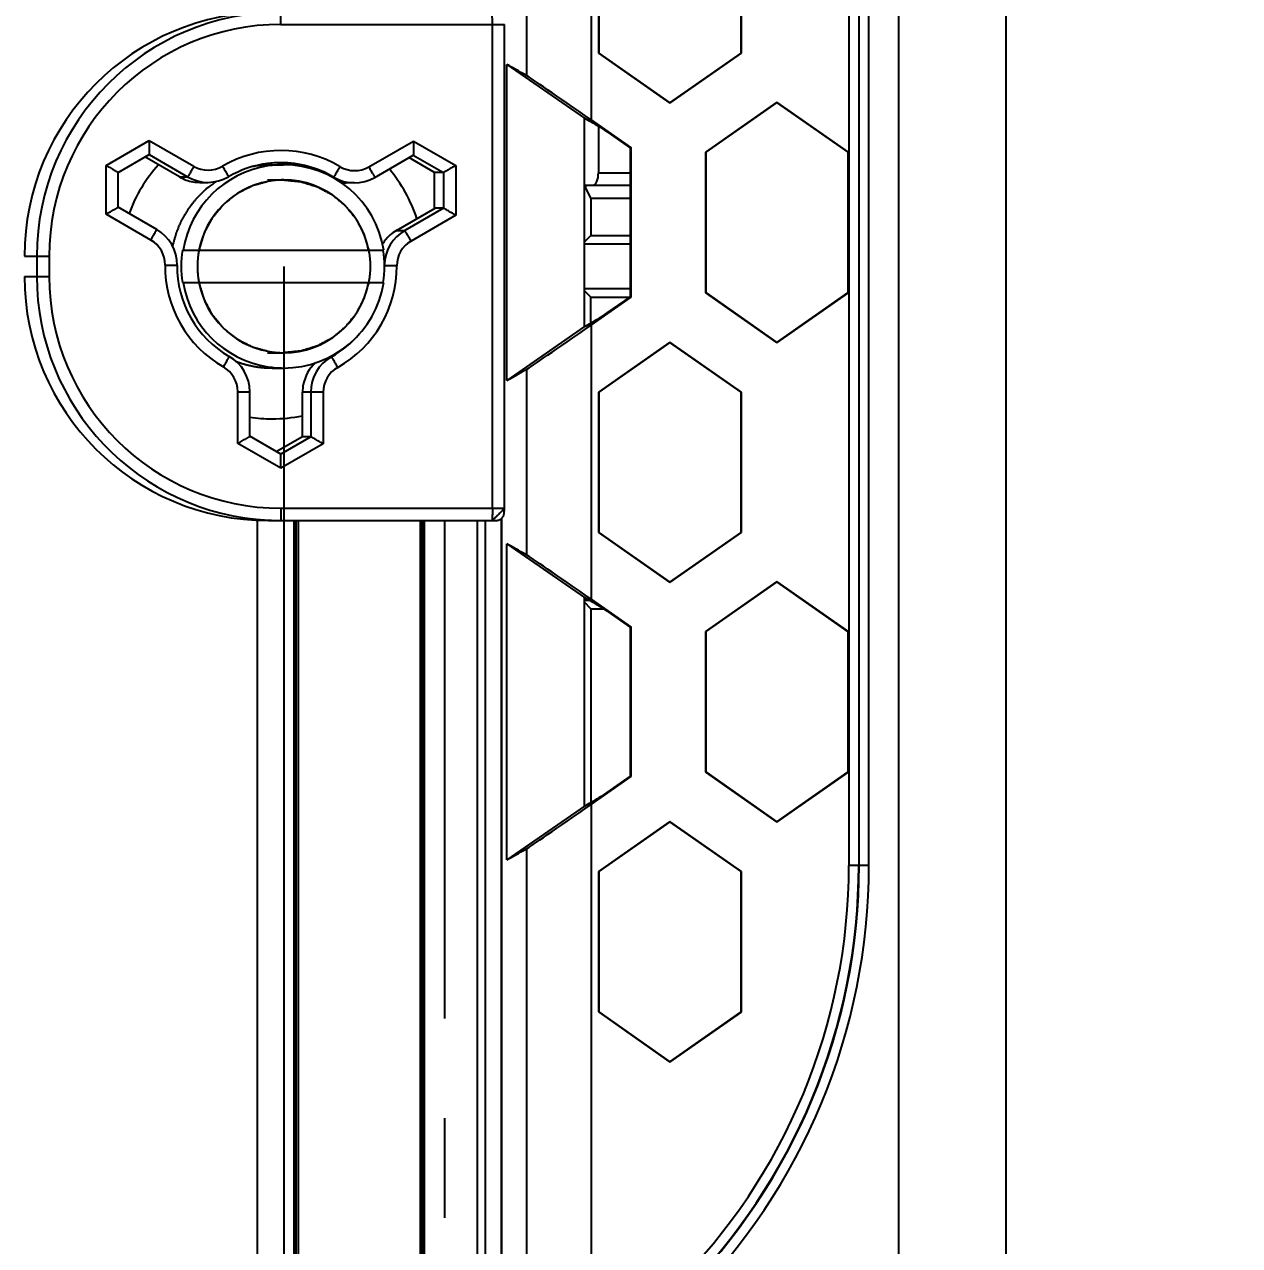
# Model space of a CAD drawing. Header units: millimetres. Extents: x 0 to 594, y 0 to 420.
# Drawn here: x 397.07 to 426.95, y 193.19 to 223.23 of the extents above; entities that cross this region are included whole.
import ezdxf

# ---------------------------------------------------------------- set-up
doc = ezdxf.new("R2010")
doc.units = ezdxf.units.MM
doc.header["$LTSCALE"] = 32.67
doc.linetypes.add('CENTER', pattern=[0.6, 0.375, -0.075, 0.075, -0.075])
doc.layers.get('0').update_dxf_attribs({"linetype": 'CONTINUOUS'})
for name, color, linetype in [('AUSFORMSCHRAEGEN', 7, 'CONTINUOUS'), ('KURVEN', 7, 'CONTINUOUS'), ('RUNDUNGEN', 7, 'CONTINUOUS'), ('ZEICHNUNGSBEMASSUNGEN', 7, 'CONTINUOUS')]:
    doc.layers.add(name, color=color, linetype=linetype)
doc.styles.get("Standard").update_dxf_attribs({"font": 'txt', "width": 0.7})
doc.dimstyles.new('DIMSTYLE_1', dxfattribs={"dimtxt": 3.5, "dimasz": 3.5, "dimexe": 2, "dimexo": 0, "dimgap": 0.875, "dimtad": 1, "dimdec": 1, "dimtxsty": 'STANDARD', "dimblk": '_FILLED', "dimblk1": '_FILLED', "dimblk2": '_FILLED', "dimcen": 0.09, "dimadec": 0, "dimazin": 0, "dimtp": 0.5, "dimtm": 0.5, "dimtfac": 1, "dimtdec": 1, "dimtofl": 0, "dimtmove": 0, "dimatfit": 3, "dimldrblk": '_FILLED', "dimfxl": 1, "dimtolj": 1, "dimarcsym": 0})

# ---------------------------------------------------------------- blocks, each defined once
blk = doc.blocks.new('_FILLED')
at = {"color": 0, "linetype": 'BYBLOCK'}
blk.add_solid([(0, 0), (-1, 0.1429), (-1, -0.1429)], dxfattribs=at)
blk = doc.blocks.new('*D12')
at = {"layer": 'ZEICHNUNGSBEMASSUNGEN', "color": 2, "linetype": 'CONTINUOUS'}
for p, q in [((403.446, 217.277), (403.446, 157.28)), ((542.158, 217.277), (542.158, 157.28)), ((403.446, 159.28), (472.802, 159.28)), ((542.158, 159.28), (472.802, 159.28))]:
    blk.add_line(p, q, dxfattribs=at)
at = {"layer": 'ZEICHNUNGSBEMASSUNGEN', "color": 2, "linetype": 'CONTINUOUS', "xscale": 3.5, "yscale": 3.5, "zscale": 3.5, "rotation": 180}
blk.add_blockref('_FILLED', (403.446, 159.28), dxfattribs=at)
at = {"layer": 'ZEICHNUNGSBEMASSUNGEN', "color": 2, "linetype": 'CONTINUOUS', "xscale": 3.5, "yscale": 3.5, "zscale": 3.5}
blk.add_blockref('_FILLED', (542.158, 159.28), dxfattribs=at)

msp = doc.modelspace()

# ---------------------------------------------------------------- linework, layer by layer
at = {"color": 7, "linetype": 'CONTINUOUS'}
for p, q in [((421.2022, 241.377), (421.2022, 191.977)), ((408.8705, 211.3069), (408.8706, 223.227)), ((411.1823, 220.7253), (411.1823, 219.577)), ((399.3718, 219.5863), (400.1329, 220.0257)), ((400.8784, 219.4771), (400.0306, 219.9667)), ((400.1327, 220.0256), (401.0826, 219.4771)), ((405.6816, 219.4645), (406.6319, 220.0132)), ((407.1523, 219.5864), (406.5235, 219.9506)), ((406.6317, 220.0131), (407.3707, 219.5864)), ((399.372, 218.7324), (399.372, 219.5868)), ((403.1584, 219.777), (403.4399, 219.777)), ((407.3707, 219.5864), (407.1523, 219.5864)), ((401.3829, 219.3431), (401.5825, 219.3431)), ((405.1817, 219.3305), (404.982, 219.3305)), ((410.8432, 219.277), (411.9713, 219.277)), ((400.3221, 218.1842), (399.3718, 218.7329)), ((406.2167, 218.1593), (407.1666, 218.7078)), ((407.3707, 218.7078), (406.4209, 218.1593)), ((407.1547, 218.701), (407.1547, 218.7079)), ((407.3707, 218.7078), (407.1666, 218.7078)), ((400.9566, 217.677), (405.9073, 217.677)), ((400.9566, 216.877), (405.9073, 216.877)), ((403.1584, 214.777), (403.4399, 214.777)), ((402.6107, 213.097), (402.6107, 214.1944)), ((403.9062, 213.0849), (403.9062, 214.1822)), ((403.3716, 212.658), (402.6105, 213.0975)), ((403.2623, 212.7211), (403.9032, 213.09)), ((404.1104, 213.0849), (403.3714, 212.6582)), ((403.9032, 213.09), (403.9062, 213.0918)), ((404.1104, 213.0849), (403.9062, 213.0849)), ((408.8699, 211.2496), (408.8701, 211.2658)), ((408.8701, 211.2658), (408.8704, 211.2847)), ((408.8704, 211.2847), (408.8705, 211.3069)), ((403.0677, 211.027), (408.6688, 211.027)), ((403.8022, 211.027), (403.8022, 176.277)), ((406.8022, 211.027), (406.8022, 176.277))]:
    msp.add_line(p, q, dxfattribs=at)
at = {"color": 9, "linetype": 'CONTINUOUS'}
for p, q in [((403.3766, 223.227), (408.8706, 223.227)), ((408.5758, 211.327), (408.5758, 223.227)), ((399.0772, 219.7596), (400.1379, 220.372)), ((400.1379, 220.372), (401.2378, 219.7369)), ((405.5369, 219.7243), (406.6369, 220.3595)), ((406.6369, 220.3595), (407.6759, 219.7596)), ((399.0772, 218.5596), (399.0772, 219.7596)), ((407.3707, 219.5864), (407.3707, 218.7078)), ((407.6759, 219.7596), (407.6759, 218.5346)), ((411.1823, 219.577), (411.9713, 219.577)), ((400.8784, 219.4771), (401.0826, 219.4771)), ((404.6717, 219.4704), (404.6347, 219.4704)), ((400.1773, 217.9244), (399.0772, 218.5596)), ((407.6759, 218.5346), (406.5761, 217.8995)), ((406.2167, 218.1593), (406.4209, 218.1593)), ((397.0686, 217.527), (397.6775, 217.527)), ((397.3723, 217.527), (397.3723, 217.027)), ((397.6775, 217.527), (397.6775, 217.027)), ((400.5272, 217.3101), (400.822, 217.3066)), ((406.2261, 217.2901), (405.9234, 217.2887)), ((397.0686, 217.027), (397.6775, 217.027)), ((404.6204, 215.0539), (404.5785, 215.0539)), ((402.3159, 212.9242), (402.3159, 214.1944)), ((402.3159, 214.1944), (402.6107, 214.1944)), ((404.4156, 214.1822), (403.9062, 214.1822)), ((404.1104, 214.1822), (404.1104, 213.0849)), ((404.4156, 214.1822), (404.4156, 212.9117)), ((403.3766, 212.3117), (402.3159, 212.9242)), ((404.4156, 212.9117), (403.3766, 212.3117)), ((403.3766, 211.327), (408.8706, 211.327))]:
    msp.add_line(p, q, dxfattribs=at)
at = {"color": 2, "linetype": 'CONTINUOUS'}
for p, q in [((403.0494, 219.402), (403.4464, 219.402)), ((403.0494, 215.152), (403.4464, 215.152))]:
    msp.add_line(p, q, dxfattribs=at)
at = {"color": 7, "linetype": 'CONTINUOUS'}
msp.add_lwpolyline([(408.6688, 211.027), (408.6825, 211.0274), (408.696, 211.0288), (408.7091, 211.0311), (408.7219, 211.0341), (408.7342, 211.0379), (408.746, 211.0425), (408.7574, 211.0476), (408.7682, 211.0534), (408.7785, 211.0597), (408.7882, 211.0665), (408.7974, 211.0738), (408.806, 211.0815), (408.8141, 211.0895), (408.8216, 211.0979), (408.8285, 211.1065), (408.8349, 211.1154), (408.8406, 211.1246), (408.8459, 211.1339), (408.8506, 211.1434), (408.8547, 211.1531), (408.8582, 211.1627), (408.8612, 211.1722), (408.8636, 211.1814), (408.8655, 211.1904), (408.8669, 211.1989), (408.8679, 211.2068), (408.8685, 211.2135), (408.8689, 211.2195), (408.8692, 211.2247), (408.8694, 211.23), (408.8695, 211.2359), (408.8699, 211.2496)], dxfattribs=at)
for centre, radius, start, end in [((403.0682, 217.5274), 5.9996, 90.00475, 180.00449), ((403.1591, 217.2771), 3.7501, 138.22555, 159.71754), ((403.4401, 217.2772), 2.4998, 98.90055, 170.79738), ((403.3713, 217.2778), 2.5491, 97.34105, 120.26849), ((403.3716, 217.2739), 2.553, 90.00649, 97.33778), ((403.4403, 217.2724), 2.5046, 90.01013, 98.88838), ((403.1748, 217.2759), 2.5511, 85.58768, 87.87484), ((403.1747, 217.274), 2.553, 83.92773, 85.58787), ((403.3713, 217.2776), 2.5493, 59.33033, 89.9997), ((403.4397, 217.2772), 2.4997, 9.20126, 89.99617), ((403.1746, 217.2752), 2.5518, 76.12994, 83.9243), ((403.1576, 217.277), 3.7503, 18.21595, 39.71332), ((401.3792, 220.3449), 1.0019, 240.00771, 250.65839), ((401.3831, 220.3711), 1.028, 250.93964, 270.01712), ((401.5825, 220.3429), 0.9998, 239.99635, 300.26741), ((403.4466, 217.2771), 2.1248, 100.62711, 169.15469), ((403.4469, 217.2727), 2.1293, 90.01242, 100.61196), ((403.4463, 217.2772), 2.1248, 10.84464, 89.99584), ((405.1817, 220.3303), 0.9998, 239.33076, 300.00362), ((404.982, 220.3089), 0.9783, 262.20148, 269.98441), ((399.822, 217.3182), 1.0001, 359.33531, 59.99261), ((406.7198, 217.3065), 0.9921, 131.30694, 148.29709), ((406.7179, 217.2917), 1.002, 120.0154, 130.66556), ((403.4248, 217.277), 2.5003, 170.79426, 189.20574), ((403.4234, 217.277), 2.5003, 350.79426, 9.20574), ((403.3719, 217.2769), 2.5501, 179.3326, 240.25731), ((403.0682, 217.0265), 5.9996, 179.99551, 269.99525), ((403.4401, 217.2767), 2.4998, 189.20262, 261.09945), ((403.4466, 217.2768), 2.1248, 190.84531, 259.37289), ((403.4397, 217.2767), 2.4997, 270.00383, 350.79874), ((403.4463, 217.2767), 2.1248, 270.00416, 349.15535), ((401.6106, 214.1944), 1.0001, 0.00069, 60.25641), ((403.4469, 217.2812), 2.1293, 259.38804, 269.98758), ((403.4403, 217.2815), 2.5046, 261.11162, 269.98987), ((404.9273, 214.1612), 1.0249, 133.42368, 168.00183), ((404.9087, 214.1819), 1.0025, 168.94003, 179.98712), ((403.1587, 217.2789), 3.7519, 261.60079, 269.99659), ((403.1585, 217.2757), 3.7488, 269.9998, 281.51068)]:
    msp.add_arc(centre, radius, start, end, dxfattribs=at)
at = {"color": 9, "linetype": 'CONTINUOUS'}
for centre, radius, start, end in [((403.3719, 217.5275), 5.9996, 90.005, 180.00473), ((403.3771, 217.5274), 5.6996, 90.005, 180.00474), ((403.3766, 217.2778), 2.8492, 59.33002, 120.26812), ((401.5877, 220.3429), 0.6998, 239.99573, 300.26804), ((405.1869, 220.3303), 0.6998, 239.33011, 300.00426), ((406.921, 217.2933), 1, 120.00583, 177.9991), ((399.8272, 217.3182), 0.7, 359.33288, 59.99375), ((406.9261, 217.2933), 0.7, 120.00622, 180.26538), ((403.3771, 217.2769), 2.8501, 179.333, 240.25729), ((403.3761, 217.2769), 2.8501, 299.34086, 0.26532), ((403.0558, 217.027), 5.9872, 180.00016, 180.93769), ((403.3719, 217.0265), 5.9996, 179.99546, 267.09552), ((403.3771, 217.0265), 5.6996, 179.99527, 269.995), ((403.3712, 217.2766), 2.5497, 299.33852, 319.56797), ((405.1104, 214.1822), 1, 119.34044, 180.00164), ((401.6159, 214.1944), 0.7, 359.99836, 60.25758), ((405.1156, 214.1822), 0.7, 119.34062, 180.00168), ((403.3715, 217.0218), 5.9948, 267.09724, 269.9987)]:
    msp.add_arc(centre, radius, start, end, dxfattribs=at)
at = {"color": 7, "linetype": 'CONTINUOUS'}
msp.add_ellipse((411.0679, 219.577), major_axis=(0, 0.3), ratio=0.3813672, start_param=-3.1415927, end_param=-1.5707963, dxfattribs=at)
at = {"color": 9, "linetype": 'CONTINUOUS'}
for points, knots in [([(403.3766, 223.227), (403.3766, 223.2464), (403.3765, 223.2847), (403.3762, 223.3403), (403.3758, 223.3915), (403.3751, 223.4364), (403.3745, 223.469), (403.3739, 223.4907), (403.3734, 223.5033), (403.3729, 223.5129), (403.3726, 223.5206), (403.3718, 223.524), (403.3719, 223.527), (403.3714, 223.527)], [0, 0, 0, 0, 0.1948104, 0.3825038, 0.5552635, 0.7066807, 0.8310279, 0.8814552, 0.9234252, 0.9565142, 0.9803814, 0.994876, 1, 1, 1, 1]), ([(408.5758, 223.227), (408.5758, 223.2464), (408.5757, 223.2847), (408.5754, 223.3403), (408.575, 223.3915), (408.5744, 223.4364), (408.5737, 223.469), (408.5731, 223.4907), (408.5727, 223.5033), (408.5721, 223.5129), (408.5719, 223.5206), (408.571, 223.524), (408.5711, 223.527), (408.5706, 223.527)], [0, 0, 0, 0, 0.1948104, 0.3825038, 0.5552635, 0.7066807, 0.8310279, 0.8814552, 0.9234252, 0.9565142, 0.9803814, 0.994876, 1, 1, 1, 1]), ([(401.2378, 219.7369), (401.228, 219.72), (401.2088, 219.6869), (401.1808, 219.6387), (401.1547, 219.5944), (401.1316, 219.5555), (401.1147, 219.5272), (401.1032, 219.5085), (401.0965, 219.4976), (401.091, 219.4892), (401.0871, 219.4826), (401.0843, 219.4795), (401.0832, 219.4771), (401.0826, 219.4771)], [0, 0, 0, 0, 0.1933281, 0.3799244, 0.5520192, 0.7032267, 0.8278244, 0.878547, 0.9209214, 0.9545195, 0.9789932, 0.9941763, 1, 1, 1, 1]), ([(401.9405, 219.7385), (401.9503, 219.7217), (401.9695, 219.6887), (401.9972, 219.6407), (402.0225, 219.5965), (402.0445, 219.5577), (402.0603, 219.5295), (402.0706, 219.5108), (402.0766, 219.4999), (402.0808, 219.4916), (402.0845, 219.4848), (402.0853, 219.4823), (402.0868, 219.4794), (402.0864, 219.4794)], [0, 0, 0, 0, 0.1963863, 0.3852572, 0.5587444, 0.7104121, 0.8345237, 0.8846515, 0.9262042, 0.9587606, 0.981983, 0.9957255, 1, 1, 1, 1]), ([(404.8299, 219.7284), (404.82, 219.7116), (404.8004, 219.6787), (404.7718, 219.6309), (404.7452, 219.5868), (404.7217, 219.5482), (404.7044, 219.5202), (404.6927, 219.5016), (404.6859, 219.4907), (404.6803, 219.4823), (404.6763, 219.4758), (404.6735, 219.4727), (404.6723, 219.4704), (404.6717, 219.4704)], [0, 0, 0, 0, 0.1932991, 0.379874, 0.551956, 0.7031596, 0.8277624, 0.8784909, 0.9208733, 0.9544814, 0.978967, 0.9941633, 1, 1, 1, 1]), ([(405.5369, 219.7243), (405.5465, 219.7075), (405.5655, 219.6746), (405.5928, 219.6267), (405.6179, 219.5825), (405.6368, 219.5488), (405.6501, 219.5249), (405.6584, 219.5098), (405.6655, 219.4967), (405.6715, 219.4857), (405.6758, 219.4772), (405.6795, 219.4705), (405.6804, 219.4672), (405.6821, 219.4648), (405.6816, 219.4645)], [0, 0, 0, 0, 0.195294, 0.3832066, 0.5559845, 0.7072895, 0.7731053, 0.8314688, 0.8818067, 0.9236914, 0.9567081, 0.9805118, 0.9949501, 1, 1, 1, 1]), ([(400.1773, 217.9244), (400.187, 217.9412), (400.206, 217.9741), (400.2333, 218.022), (400.2583, 218.0662), (400.2773, 218.0999), (400.2905, 218.1238), (400.2989, 218.1389), (400.306, 218.152), (400.312, 218.163), (400.3163, 218.1716), (400.32, 218.1782), (400.3209, 218.1815), (400.3225, 218.184), (400.3221, 218.1842)], [0, 0, 0, 0, 0.195294, 0.3832066, 0.5559845, 0.7072895, 0.7731053, 0.8314688, 0.8818067, 0.9236914, 0.9567081, 0.9805118, 0.9949501, 1, 1, 1, 1]), ([(406.5761, 217.8995), (406.5663, 217.9164), (406.5471, 217.9496), (406.519, 217.9977), (406.493, 218.0421), (406.4699, 218.0809), (406.4529, 218.1092), (406.4415, 218.1279), (406.4348, 218.1388), (406.4293, 218.1473), (406.4254, 218.1538), (406.4226, 218.1569), (406.4214, 218.1593), (406.4209, 218.1593)], [0, 0, 0, 0, 0.1933281, 0.3799244, 0.5520192, 0.7032267, 0.8278244, 0.878547, 0.9209214, 0.9545195, 0.9789932, 0.9941763, 1, 1, 1, 1]), ([(401.9632, 214.8022), (401.9728, 214.8191), (401.9916, 214.8521), (402.0187, 214.9001), (402.0436, 214.9444), (402.0623, 214.9782), (402.0755, 215.0021), (402.0838, 215.0174), (402.0908, 215.0305), (402.0967, 215.0415), (402.101, 215.0501), (402.1047, 215.0567), (402.1056, 215.06), (402.1072, 215.0625), (402.1068, 215.0627)], [0, 0, 0, 0, 0.1952899, 0.3832006, 0.5559781, 0.7072839, 0.7731003, 0.8314644, 0.881803, 0.9236883, 0.9567057, 0.98051, 0.9949489, 1, 1, 1, 1]), ([(404.7726, 214.7924), (404.7631, 214.8094), (404.7442, 214.8428), (404.7167, 214.8912), (404.6912, 214.9359), (404.6686, 214.975), (404.6519, 215.0035), (404.6407, 215.0223), (404.6341, 215.0333), (404.6288, 215.0418), (404.6249, 215.0484), (404.6221, 215.0515), (404.621, 215.0539), (404.6204, 215.0539)], [0, 0, 0, 0, 0.1933573, 0.3799752, 0.5520829, 0.7032943, 0.8278869, 0.8786035, 0.9209699, 0.9545579, 0.9790197, 0.9941894, 1, 1, 1, 1]), ([(403.3766, 211.327), (403.3766, 211.3075), (403.3765, 211.2692), (403.3762, 211.2136), (403.3758, 211.1624), (403.3751, 211.1175), (403.3745, 211.0849), (403.3739, 211.0633), (403.3734, 211.0506), (403.3729, 211.041), (403.3726, 211.0333), (403.3718, 211.0299), (403.3719, 211.027), (403.3714, 211.027)], [0, 0, 0, 0, 0.1948104, 0.3825038, 0.5552635, 0.7066807, 0.8310279, 0.8814552, 0.9234252, 0.9565142, 0.9803814, 0.994876, 1, 1, 1, 1]), ([(408.5758, 211.327), (408.5758, 211.3075), (408.5757, 211.2692), (408.5754, 211.2136), (408.575, 211.1624), (408.5744, 211.1175), (408.5737, 211.0849), (408.5731, 211.0633), (408.5727, 211.0506), (408.5721, 211.041), (408.5719, 211.0333), (408.571, 211.0299), (408.5711, 211.027), (408.5706, 211.027)], [0, 0, 0, 0, 0.1948104, 0.3825038, 0.5552635, 0.7066807, 0.8310279, 0.8814552, 0.9234252, 0.9565142, 0.9803814, 0.994876, 1, 1, 1, 1]), ([(408.8706, 211.3268), (408.8706, 211.3263), (408.8694, 211.3248), (408.8675, 211.3218), (408.8639, 211.3177), (408.8567, 211.3099), (408.8441, 211.2976), (408.8262, 211.2787), (408.8048, 211.2553), (408.7704, 211.2196), (408.724, 211.1732), (408.6775, 211.127), (408.6416, 211.0928), (408.6184, 211.0712), (408.5998, 211.0533), (408.5875, 211.0408), (408.5798, 211.0336), (408.5758, 211.03), (408.5729, 211.028), (408.5712, 211.027), (408.5706, 211.027)], [0, 0, 0, 0, 0.0039017, 0.012518, 0.0254351, 0.0422623, 0.0876803, 0.149569, 0.2258453, 0.3118303, 0.5002773, 0.6889143, 0.7748837, 0.8507509, 0.9123228, 0.9577385, 0.9743911, 0.9869882, 0.9954944, 1, 1, 1, 1])]:
    msp.add_open_spline(points, degree=3, knots=knots, dxfattribs=at)
at = {"color": 7, "linetype": 'CONTINUOUS'}
for points, knots in [([(400.1379, 220.372), (400.1379, 220.3511), (400.1379, 220.3097), (400.1376, 220.249), (400.1372, 220.1917), (400.1367, 220.1469), (400.1362, 220.1142), (400.1358, 220.0928), (400.1354, 220.0738), (400.1349, 220.0577), (400.1344, 220.0447), (400.134, 220.036), (400.1336, 220.0308), (400.1334, 220.0282), (400.133, 220.0267), (400.1329, 220.0258), (400.1327, 220.0256)], [0, 0, 0, 0, 0.1813967, 0.3582906, 0.5255531, 0.6776957, 0.7461151, 0.8082562, 0.8631917, 0.9100083, 0.9478167, 0.9757534, 0.9858267, 0.9932407, 0.9979589, 1, 1, 1, 1]), ([(406.6369, 220.3595), (406.6369, 220.3386), (406.6369, 220.2972), (406.6366, 220.2365), (406.6362, 220.1791), (406.6357, 220.1343), (406.6352, 220.1017), (406.6348, 220.0803), (406.6344, 220.0613), (406.6339, 220.0452), (406.6334, 220.0322), (406.633, 220.0235), (406.6326, 220.0183), (406.6324, 220.0157), (406.6321, 220.0142), (406.6319, 220.0133), (406.6317, 220.0131)], [0, 0, 0, 0, 0.1813967, 0.3582906, 0.5255531, 0.6776957, 0.7461151, 0.8082562, 0.8631917, 0.9100083, 0.9478167, 0.9757534, 0.9858267, 0.9932407, 0.9979589, 1, 1, 1, 1]), ([(399.0772, 219.7596), (399.0953, 219.7492), (399.1308, 219.7286), (399.1829, 219.6984), (399.2319, 219.6698), (399.2701, 219.6475), (399.2978, 219.6312), (399.316, 219.6205), (399.332, 219.611), (399.3456, 219.6029), (399.3564, 219.5963), (399.3638, 219.5919), (399.368, 219.5892), (399.3702, 219.5879), (399.3712, 219.5869), (399.372, 219.5866), (399.372, 219.5864)], [0, 0, 0, 0, 0.182659, 0.3603934, 0.5280866, 0.6802826, 0.7486004, 0.8105666, 0.8652612, 0.9117786, 0.9492402, 0.9767866, 0.9866416, 0.9938211, 0.9982821, 1, 1, 1, 1]), ([(407.1547, 218.7079), (407.1545, 218.7813), (407.1538, 219.0742), (407.153, 219.367), (407.1523, 219.5864)], [0, 0, 0, 0, 0.2508266, 1, 1, 1, 1]), ([(407.6759, 219.7596), (407.6577, 219.749), (407.6216, 219.7282), (407.5685, 219.6977), (407.5182, 219.6689), (407.4725, 219.6428), (407.438, 219.6233), (407.4143, 219.61), (407.3999, 219.6019), (407.3883, 219.5956), (407.3797, 219.5906), (407.3741, 219.5882), (407.3716, 219.5864), (407.3707, 219.5864)], [0, 0, 0, 0, 0.1802642, 0.3564403, 0.5233818, 0.6755604, 0.8064561, 0.8616459, 0.9087608, 0.9468956, 0.9751751, 0.9930118, 1, 1, 1, 1]), ([(399.0772, 218.5596), (399.0953, 218.57), (399.1308, 218.5906), (399.1829, 218.6208), (399.2319, 218.6493), (399.2701, 218.6717), (399.2978, 218.688), (399.316, 218.6987), (399.332, 218.7082), (399.3456, 218.7163), (399.3564, 218.7229), (399.3638, 218.7273), (399.368, 218.73), (399.3702, 218.7313), (399.3712, 218.7322), (399.372, 218.7326), (399.372, 218.7328)], [0, 0, 0, 0, 0.182659, 0.3603934, 0.5280866, 0.6802826, 0.7486004, 0.8105666, 0.8652612, 0.9117786, 0.9492402, 0.9767866, 0.9866416, 0.9938211, 0.9982821, 1, 1, 1, 1]), ([(407.6759, 218.5346), (407.6577, 218.5452), (407.6216, 218.566), (407.5685, 218.5965), (407.5182, 218.6253), (407.4725, 218.6514), (407.438, 218.6709), (407.4143, 218.6842), (407.3999, 218.6923), (407.3883, 218.6986), (407.3797, 218.7036), (407.3741, 218.706), (407.3716, 218.7078), (407.3707, 218.7078)], [0, 0, 0, 0, 0.1802642, 0.3564403, 0.5233818, 0.6755604, 0.8064561, 0.8616459, 0.9087608, 0.9468956, 0.9751751, 0.9930118, 1, 1, 1, 1]), ([(402.3159, 212.9242), (402.334, 212.9346), (402.3695, 212.9552), (402.4216, 212.9854), (402.4706, 213.0139), (402.5088, 213.0363), (402.5365, 213.0526), (402.5547, 213.0633), (402.5707, 213.0728), (402.5843, 213.0809), (402.5951, 213.0874), (402.6024, 213.0919), (402.6067, 213.0946), (402.6088, 213.0959), (402.6099, 213.0968), (402.6107, 213.0972), (402.6107, 213.0974)], [0, 0, 0, 0, 0.182659, 0.3603934, 0.5280866, 0.6802826, 0.7486004, 0.8105666, 0.8652612, 0.9117786, 0.9492402, 0.9767866, 0.9866416, 0.9938211, 0.9982821, 1, 1, 1, 1]), ([(404.4156, 212.9117), (404.3973, 212.9223), (404.3612, 212.9431), (404.3081, 212.9736), (404.2579, 213.0024), (404.2121, 213.0284), (404.1777, 213.048), (404.1539, 213.0613), (404.1396, 213.0694), (404.1279, 213.0757), (404.1193, 213.0807), (404.1138, 213.0831), (404.1112, 213.0849), (404.1104, 213.0849)], [0, 0, 0, 0, 0.1802642, 0.3564403, 0.5233818, 0.6755604, 0.8064561, 0.8616459, 0.9087608, 0.9468956, 0.9751751, 0.9930118, 1, 1, 1, 1]), ([(403.3766, 212.3117), (403.3766, 212.3327), (403.3765, 212.3741), (403.3763, 212.4348), (403.3759, 212.4921), (403.3754, 212.5369), (403.3749, 212.5696), (403.3745, 212.591), (403.374, 212.6099), (403.3736, 212.626), (403.3731, 212.639), (403.3727, 212.6478), (403.3723, 212.653), (403.372, 212.6556), (403.3717, 212.6571), (403.3716, 212.658), (403.3714, 212.6581)], [0, 0, 0, 0, 0.1813967, 0.3582906, 0.5255531, 0.6776957, 0.7461151, 0.8082562, 0.8631917, 0.9100083, 0.9478167, 0.9757534, 0.9858267, 0.9932407, 0.9979589, 1, 1, 1, 1])]:
    msp.add_open_spline(points, degree=3, knots=knots, dxfattribs=at)
at = {"color": 2, "linetype": 'CONTINUOUS'}
for points, knots in [([(403.1584, 219.777), (403.1388, 219.7766), (403.1094, 219.7763), (403.0701, 219.7754), (403.0407, 219.7738), (403.0113, 219.7726), (402.9819, 219.7705), (402.9526, 219.7681), (402.9232, 219.7661), (402.8939, 219.7625), (402.8647, 219.7595), (402.8354, 219.756), (402.8111, 219.7524), (402.7917, 219.7497), (402.7795, 219.7479), (402.77, 219.7466), (402.7593, 219.7448), (402.7401, 219.7413), (402.7129, 219.7366), (402.6911, 219.7327), (402.6802, 219.7308)], [0, 0, 0, 0, 0.125, 0.1875, 0.25, 0.3125, 0.375, 0.4375, 0.5, 0.5625, 0.625, 0.6875, 0.75, 0.78125, 0.8125, 0.828125, 0.84375, 0.875, 0.9375, 1, 1, 1, 1]), ([(401.7824, 219.364), (401.7502, 219.3397), (401.7019, 219.3032), (401.6457, 219.2606), (401.6135, 219.2363), (401.5894, 219.218), (401.5653, 219.1998), (401.5472, 219.1861), (401.5351, 219.177), (401.529, 219.1725), (401.5231, 219.1677), (401.5159, 219.1602), (401.5066, 219.1512), (401.4919, 219.1366), (401.4734, 219.1185), (401.444, 219.0894), (401.4071, 219.053), (401.3702, 219.0167), (401.3408, 218.9876), (401.3223, 218.9694), (401.3076, 218.9549), (401.2985, 218.9457), (401.2909, 218.9386), (401.286, 218.9327), (401.2814, 218.9267), (401.2721, 218.9148), (401.2582, 218.8969), (401.2396, 218.873), (401.221, 218.8492), (401.1963, 218.8173), (401.1715, 218.7855), (401.1467, 218.7537), (401.1281, 218.7298), (401.1127, 218.7099), (401.1018, 218.696), (401.0957, 218.688), (401.0908, 218.6823), (401.0871, 218.6753), (401.0818, 218.6665), (401.0727, 218.6508), (401.0595, 218.6285), (401.0438, 218.6017), (401.0229, 218.566), (401.0019, 218.5302), (400.981, 218.4945), (400.9653, 218.4677), (400.9495, 218.4409), (400.9377, 218.4208), (400.9299, 218.4074), (400.9259, 218.4007), (400.9222, 218.394), (400.9185, 218.3846), (400.9135, 218.373), (400.9057, 218.3544), (400.8959, 218.3312), (400.8802, 218.2941), (400.8606, 218.2476), (400.841, 218.2012), (400.8253, 218.164), (400.8155, 218.1408), (400.8076, 218.1223), (400.8028, 218.1106), (400.7987, 218.1014), (400.7964, 218.094), (400.7944, 218.0864), (400.7902, 218.0713), (400.784, 218.0486), (400.7757, 218.0183), (400.7673, 217.988), (400.7563, 217.9476), (400.7369, 217.877), (400.7202, 217.8165), (400.7091, 217.7761)], [0, 0, 0, 0, 0.0625, 0.09375, 0.109375, 0.125, 0.140625, 0.15625, 0.1601562, 0.1640625, 0.1679688, 0.171875, 0.1796875, 0.1875, 0.203125, 0.21875, 0.25, 0.28125, 0.296875, 0.3125, 0.3203125, 0.328125, 0.3320312, 0.3359375, 0.3398438, 0.34375, 0.359375, 0.375, 0.390625, 0.40625, 0.4375, 0.453125, 0.46875, 0.484375, 0.4921875, 0.4960938, 0.5, 0.5039062, 0.5078125, 0.515625, 0.53125, 0.546875, 0.5625, 0.59375, 0.609375, 0.625, 0.640625, 0.65625, 0.6601562, 0.6640625, 0.6679688, 0.671875, 0.6796875, 0.6875, 0.703125, 0.71875, 0.75, 0.78125, 0.796875, 0.8125, 0.8203125, 0.828125, 0.8320312, 0.8359375, 0.8398438, 0.84375, 0.859375, 0.875, 0.890625, 0.90625, 0.9375, 1, 1, 1, 1]), ([(403.0921, 219.3722), (403.0412, 219.3583), (402.9649, 219.3374), (402.8758, 219.313), (402.8249, 219.2991), (402.7868, 219.2887), (402.755, 219.28), (402.7295, 219.273), (402.7136, 219.2686), (402.7009, 219.2652), (402.693, 219.2629), (402.6865, 219.2614), (402.682, 219.2593), (402.6775, 219.257), (402.6685, 219.2525), (402.655, 219.2457), (402.6311, 219.2336), (402.6011, 219.2185), (402.5532, 219.1942), (402.4933, 219.164), (402.4334, 219.1337), (402.3915, 219.1126), (402.3676, 219.1004), (402.3496, 219.0914), (402.3316, 219.0823), (402.3182, 219.0755), (402.3092, 219.0709), (402.3047, 219.0687), (402.3003, 219.0663), (402.2952, 219.0619), (402.2885, 219.0568), (402.278, 219.0484), (402.2649, 219.038), (402.2439, 219.0213), (402.2176, 219.0005), (402.186, 218.9755), (402.1545, 218.9505), (402.1229, 218.9254), (402.0914, 218.9004), (402.0598, 218.8754), (402.0335, 218.8546), (402.0125, 218.8379), (401.9967, 218.8254), (401.9836, 218.815), (401.9743, 218.8077), (401.9692, 218.8035), (401.965, 218.8006), (401.962, 218.7965), (401.9576, 218.7914), (401.9501, 218.7824), (401.9393, 218.7696), (401.9263, 218.7541), (401.9091, 218.7336), (401.8875, 218.7079), (401.8616, 218.677), (401.8358, 218.6462), (401.8099, 218.6153), (401.784, 218.5845), (401.7581, 218.5536), (401.7366, 218.5279), (401.7193, 218.5074), (401.7085, 218.4945), (401.6999, 218.4843), (401.6946, 218.4778), (401.6901, 218.4728), (401.6875, 218.4685), (401.6851, 218.464), (401.6803, 218.4552), (401.6732, 218.4419), (401.6636, 218.4242), (401.654, 218.4064), (401.6413, 218.3828), (401.6189, 218.3415), (401.587, 218.2825), (401.5551, 218.2235), (401.5328, 218.1821), (401.52, 218.1585), (401.5104, 218.1408), (401.5008, 218.1231), (401.4936, 218.1098), (401.4889, 218.101), (401.4864, 218.0966), (401.4842, 218.092), (401.4825, 218.0854), (401.48, 218.0773), (401.4761, 218.0643), (401.4712, 218.048), (401.4634, 218.022), (401.4536, 217.9894), (401.4419, 217.9504), (401.4262, 217.8983), (401.3988, 217.8072), (401.3754, 217.729), (401.3597, 217.677)], [0, 0, 0, 0, 0.0625, 0.09375, 0.109375, 0.125, 0.140625, 0.1484375, 0.15625, 0.1601562, 0.1640625, 0.1660156, 0.1679688, 0.1699219, 0.171875, 0.1796875, 0.1875, 0.203125, 0.21875, 0.25, 0.28125, 0.296875, 0.3046875, 0.3125, 0.3203125, 0.328125, 0.3300781, 0.3320312, 0.3339844, 0.3359375, 0.3398438, 0.34375, 0.3515625, 0.359375, 0.375, 0.390625, 0.40625, 0.421875, 0.4375, 0.453125, 0.46875, 0.4765625, 0.484375, 0.4921875, 0.4960938, 0.4980469, 0.5, 0.5019531, 0.5039062, 0.5078125, 0.515625, 0.5234375, 0.53125, 0.546875, 0.5625, 0.578125, 0.59375, 0.609375, 0.625, 0.640625, 0.6484375, 0.65625, 0.6601562, 0.6640625, 0.6660156, 0.6679688, 0.6699219, 0.671875, 0.6796875, 0.6875, 0.6953125, 0.703125, 0.71875, 0.75, 0.78125, 0.796875, 0.8046875, 0.8125, 0.8203125, 0.828125, 0.8300781, 0.8320312, 0.8339844, 0.8359375, 0.8398438, 0.84375, 0.8515625, 0.859375, 0.875, 0.890625, 0.90625, 0.9375, 1, 1, 1, 1]), ([(403.4464, 219.402), (403.4399, 219.4019), (403.427, 219.4017), (403.4107, 219.4015), (403.3994, 219.4014), (403.3928, 219.4013), (403.3852, 219.4009), (403.376, 219.4006), (403.3611, 219.4), (403.3426, 219.3994), (403.3204, 219.3981), (403.2982, 219.3965), (403.276, 219.3953), (403.2539, 219.393), (403.2317, 219.391), (403.2096, 219.3887), (403.1912, 219.3863), (403.1765, 219.3846), (403.1672, 219.3834), (403.16, 219.3826), (403.1519, 219.3814), (403.1374, 219.3791), (403.1168, 219.376), (403.1003, 219.3735), (403.0921, 219.3722)], [0, 0, 0, 0, 0.0625, 0.125, 0.15625, 0.171875, 0.1875, 0.21875, 0.25, 0.3125, 0.375, 0.4375, 0.5, 0.5625, 0.625, 0.6875, 0.75, 0.78125, 0.8125, 0.828125, 0.84375, 0.875, 0.9375, 1, 1, 1, 1]), ([(403.4464, 219.402), (403.4765, 219.399), (403.5367, 219.3931), (403.6119, 219.3857), (403.6721, 219.3798), (403.7172, 219.3754), (403.7548, 219.3717), (403.7849, 219.3688), (403.8075, 219.3666), (403.8263, 219.3647), (403.8414, 219.3633), (403.8507, 219.3622), (403.8583, 219.3618), (403.8657, 219.3594), (403.8785, 219.3556), (403.8969, 219.35), (403.919, 219.3433), (403.9485, 219.3343), (403.9853, 219.3231), (404.0295, 219.3097), (404.0736, 219.2963), (404.1178, 219.2829), (404.1546, 219.2717), (404.184, 219.2627), (404.2061, 219.256), (404.2245, 219.2504), (404.2392, 219.246), (404.2485, 219.2432), (404.2558, 219.2409), (404.2633, 219.2389), (404.2714, 219.2341), (404.2815, 219.2288), (404.2948, 219.2217), (404.3114, 219.2128), (404.3381, 219.1985), (404.3714, 219.1806), (404.4247, 219.152), (404.478, 219.1234), (404.5313, 219.0949), (404.5646, 219.077), (404.5912, 219.0627), (404.6079, 219.0538), (404.6196, 219.0475), (404.6254, 219.0444), (404.6287, 219.0426), (404.6316, 219.04), (404.6354, 219.0371), (404.6413, 219.0321), (404.6517, 219.0236), (404.6665, 219.0113), (404.6903, 218.9918), (404.7199, 218.9673), (404.7556, 218.9379), (404.7912, 218.9085), (404.8268, 218.8792), (404.8624, 218.8498), (404.8921, 218.8253), (404.9158, 218.8058), (404.9307, 218.7935), (404.9411, 218.785), (404.947, 218.7801), (404.9507, 218.777), (404.9538, 218.7746), (404.9561, 218.7717), (404.9603, 218.7666), (404.9687, 218.7563), (404.9806, 218.7417), (404.9997, 218.7182), (405.0236, 218.6889), (405.0618, 218.6421), (405.1001, 218.5952), (405.1383, 218.5483), (405.1622, 218.519), (405.1813, 218.4956), (405.1932, 218.4809), (405.2028, 218.4692), (405.2099, 218.4604), (405.2162, 218.4533), (405.2195, 218.4463), (405.2232, 218.4396), (405.2277, 218.431), (405.2349, 218.4175), (405.2439, 218.4005), (405.2547, 218.3801), (405.2691, 218.3529), (405.2871, 218.3188), (405.3087, 218.278), (405.3303, 218.2372), (405.3519, 218.1964), (405.3699, 218.1624), (405.3843, 218.1352), (405.3951, 218.1148), (405.4041, 218.0979), (405.4103, 218.0859), (405.4141, 218.0792), (405.4159, 218.0717), (405.4188, 218.0626), (405.423, 218.0479), (405.4285, 218.0295), (405.4351, 218.0075), (405.4438, 217.9781), (405.4547, 217.9414), (405.4677, 217.8973), (405.4852, 217.8385), (405.507, 217.7651), (405.5244, 217.7063), (405.5331, 217.677)], [0, 0, 0, 0, 0.03125, 0.0625, 0.078125, 0.09375, 0.109375, 0.1171875, 0.125, 0.1328125, 0.1367188, 0.140625, 0.1425781, 0.1445312, 0.1484375, 0.15625, 0.1640625, 0.171875, 0.1875, 0.203125, 0.21875, 0.234375, 0.25, 0.2578125, 0.265625, 0.2734375, 0.2773438, 0.28125, 0.2832031, 0.2851562, 0.2890625, 0.2929688, 0.296875, 0.3046875, 0.3125, 0.328125, 0.34375, 0.375, 0.390625, 0.40625, 0.4140625, 0.421875, 0.4257812, 0.4277344, 0.4287109, 0.4296875, 0.4316406, 0.4335938, 0.4375, 0.4453125, 0.453125, 0.46875, 0.484375, 0.5, 0.515625, 0.53125, 0.546875, 0.5546875, 0.5625, 0.5664062, 0.5683594, 0.5703125, 0.5712891, 0.5722656, 0.5742188, 0.578125, 0.5859375, 0.59375, 0.609375, 0.625, 0.65625, 0.671875, 0.6875, 0.6953125, 0.703125, 0.7070312, 0.7109375, 0.7148438, 0.7167969, 0.71875, 0.7226562, 0.7265625, 0.734375, 0.7421875, 0.75, 0.765625, 0.78125, 0.796875, 0.8125, 0.828125, 0.8359375, 0.84375, 0.8515625, 0.8554688, 0.8574219, 0.859375, 0.8632812, 0.8671875, 0.875, 0.8828125, 0.890625, 0.90625, 0.921875, 0.9375, 0.96875, 1, 1, 1, 1]), ([(401.3597, 217.677), (401.3571, 217.6605), (401.3518, 217.6275), (401.3453, 217.5863), (401.3406, 217.5575), (401.3382, 217.541), (401.3368, 217.5244), (401.3347, 217.5036), (401.3324, 217.4787), (401.33, 217.4538), (401.3281, 217.433), (401.3263, 217.4164), (401.3256, 217.3997), (401.3247, 217.3705), (401.3236, 217.3372), (401.3226, 217.308), (401.3222, 217.2913), (401.3215, 217.2788), (401.3222, 217.2663), (401.3226, 217.2496), (401.3235, 217.2204), (401.3246, 217.1871), (401.3253, 217.1579), (401.3261, 217.1412), (401.3287, 217.1163), (401.3312, 217.0872), (401.3343, 217.054), (401.3364, 217.0332), (401.3377, 217.0167), (401.3402, 216.9998), (401.345, 216.9701), (401.3516, 216.9278), (401.357, 216.8939), (401.3597, 216.8769)], [0, 0, 0, 0, 0.0625, 0.125, 0.15625, 0.171875, 0.1875, 0.21875, 0.25, 0.28125, 0.3125, 0.328125, 0.34375, 0.375, 0.4375, 0.46875, 0.484375, 0.5, 0.515625, 0.53125, 0.5625, 0.625, 0.65625, 0.671875, 0.6875, 0.75, 0.78125, 0.8125, 0.828125, 0.84375, 0.875, 0.9375, 1, 1, 1, 1]), ([(405.5331, 217.677), (405.5357, 217.6605), (405.541, 217.6275), (405.5475, 217.5863), (405.5522, 217.5575), (405.5546, 217.541), (405.556, 217.5244), (405.5581, 217.5036), (405.5604, 217.4787), (405.5628, 217.4538), (405.5647, 217.433), (405.5665, 217.4164), (405.5672, 217.3997), (405.5681, 217.3705), (405.5692, 217.3372), (405.5702, 217.308), (405.5706, 217.2913), (405.5713, 217.2788), (405.5706, 217.2663), (405.5702, 217.2496), (405.5693, 217.2204), (405.5682, 217.1871), (405.5675, 217.1579), (405.5667, 217.1412), (405.5641, 217.1163), (405.5616, 217.0872), (405.5585, 217.054), (405.5564, 217.0332), (405.5551, 217.0167), (405.5526, 216.9998), (405.5478, 216.9701), (405.5412, 216.9278), (405.5358, 216.8939), (405.5331, 216.8769)], [0, 0, 0, 0, 0.0625, 0.125, 0.15625, 0.171875, 0.1875, 0.21875, 0.25, 0.28125, 0.3125, 0.328125, 0.34375, 0.375, 0.4375, 0.46875, 0.484375, 0.5, 0.515625, 0.53125, 0.5625, 0.625, 0.65625, 0.671875, 0.6875, 0.75, 0.78125, 0.8125, 0.828125, 0.84375, 0.875, 0.9375, 1, 1, 1, 1]), ([(401.3597, 216.8769), (401.3747, 216.8264), (401.3973, 216.7505), (401.4236, 216.662), (401.4386, 216.6114), (401.4499, 216.5735), (401.4593, 216.5419), (401.4668, 216.5166), (401.4715, 216.5008), (401.4752, 216.4881), (401.4777, 216.4803), (401.4793, 216.4739), (401.4815, 216.4694), (401.4839, 216.4649), (401.4886, 216.456), (401.4957, 216.4427), (401.5083, 216.419), (401.5241, 216.3894), (401.5493, 216.342), (401.5809, 216.2828), (401.6124, 216.2236), (401.6345, 216.1821), (401.6472, 216.1584), (401.6566, 216.1407), (401.6661, 216.1229), (401.6732, 216.1096), (401.6779, 216.1007), (401.6802, 216.0962), (401.6828, 216.0919), (401.6873, 216.0869), (401.6925, 216.0804), (401.7011, 216.07), (401.7118, 216.0571), (401.729, 216.0365), (401.7504, 216.0106), (401.7761, 215.9796), (401.8017, 215.9486), (401.8274, 215.9176), (401.8531, 215.8866), (401.8788, 215.8556), (401.9002, 215.8298), (401.9173, 215.8091), (401.9302, 215.7936), (401.9409, 215.7807), (401.9484, 215.7716), (401.9527, 215.7665), (401.9557, 215.7624), (401.9599, 215.7595), (401.965, 215.7552), (401.9742, 215.7479), (401.9873, 215.7374), (402.003, 215.7248), (402.0239, 215.708), (402.0501, 215.687), (402.0815, 215.6618), (402.1129, 215.6366), (402.1443, 215.6114), (402.1757, 215.5862), (402.2071, 215.561), (402.2332, 215.54), (402.2541, 215.5232), (402.2672, 215.5127), (402.2777, 215.5042), (402.2843, 215.4991), (402.2894, 215.4947), (402.2937, 215.4922), (402.2982, 215.49), (402.3072, 215.4853), (402.3206, 215.4785), (402.3385, 215.4693), (402.3565, 215.4601), (402.3803, 215.4478), (402.4221, 215.4264), (402.4818, 215.3958), (402.5415, 215.3652), (402.5833, 215.3437), (402.6072, 215.3315), (402.6251, 215.3223), (402.643, 215.3131), (402.6565, 215.3062), (402.6654, 215.3016), (402.6699, 215.2993), (402.6745, 215.2972), (402.6811, 215.2956), (402.6892, 215.2932), (402.7024, 215.2896), (402.7187, 215.2851), (402.7449, 215.2778), (402.7777, 215.2688), (402.817, 215.2579), (402.8694, 215.2434), (402.9611, 215.218), (403.0397, 215.1962), (403.0921, 215.1817)], [0, 0, 0, 0, 0.0625, 0.09375, 0.109375, 0.125, 0.140625, 0.1484375, 0.15625, 0.1601562, 0.1640625, 0.1660156, 0.1679688, 0.1699219, 0.171875, 0.1796875, 0.1875, 0.203125, 0.21875, 0.25, 0.28125, 0.296875, 0.3046875, 0.3125, 0.3203125, 0.328125, 0.3300781, 0.3320312, 0.3339844, 0.3359375, 0.3398438, 0.34375, 0.3515625, 0.359375, 0.375, 0.390625, 0.40625, 0.421875, 0.4375, 0.453125, 0.46875, 0.4765625, 0.484375, 0.4921875, 0.4960938, 0.4980469, 0.5, 0.5019531, 0.5039062, 0.5078125, 0.515625, 0.5234375, 0.53125, 0.546875, 0.5625, 0.578125, 0.59375, 0.609375, 0.625, 0.640625, 0.6484375, 0.65625, 0.6601562, 0.6640625, 0.6660156, 0.6679688, 0.6699219, 0.671875, 0.6796875, 0.6875, 0.6953125, 0.703125, 0.71875, 0.75, 0.78125, 0.796875, 0.8046875, 0.8125, 0.8203125, 0.828125, 0.8300781, 0.8320312, 0.8339844, 0.8359375, 0.8398438, 0.84375, 0.8515625, 0.859375, 0.875, 0.890625, 0.90625, 0.9375, 1, 1, 1, 1]), ([(405.5331, 216.8769), (405.5245, 216.8479), (405.5074, 216.7899), (405.486, 216.7174), (405.4689, 216.6594), (405.456, 216.6159), (405.4453, 216.5797), (405.4368, 216.5507), (405.4304, 216.5289), (405.425, 216.5108), (405.4208, 216.4963), (405.4179, 216.4873), (405.4162, 216.4799), (405.4124, 216.4731), (405.4062, 216.4612), (405.3972, 216.4442), (405.3865, 216.4237), (405.3722, 216.3965), (405.3543, 216.3625), (405.3328, 216.3216), (405.3113, 216.2807), (405.2898, 216.2399), (405.2719, 216.2058), (405.2575, 216.1786), (405.2468, 216.1582), (405.2378, 216.1411), (405.2307, 216.1275), (405.2262, 216.119), (405.2226, 216.1122), (405.2192, 216.1052), (405.213, 216.0982), (405.2059, 216.0893), (405.1964, 216.0775), (405.1845, 216.0629), (405.1654, 216.0394), (405.1416, 216.01), (405.1035, 215.963), (405.0654, 215.9161), (405.0273, 215.8691), (405.0035, 215.8398), (404.9845, 215.8163), (404.9725, 215.8016), (404.9642, 215.7913), (404.96, 215.7862), (404.9577, 215.7832), (404.9546, 215.7809), (404.951, 215.7778), (404.945, 215.7729), (404.9347, 215.7643), (404.9198, 215.752), (404.8962, 215.7324), (404.8665, 215.7078), (404.831, 215.6783), (404.7954, 215.6489), (404.7599, 215.6194), (404.7244, 215.59), (404.6947, 215.5654), (404.671, 215.5458), (404.6562, 215.5335), (404.6459, 215.5249), (404.64, 215.52), (404.6362, 215.517), (404.6333, 215.5144), (404.63, 215.5126), (404.6242, 215.5095), (404.6125, 215.5032), (404.5959, 215.4942), (404.5693, 215.4799), (404.536, 215.4619), (404.4828, 215.4332), (404.4296, 215.4045), (404.3764, 215.3757), (404.3431, 215.3578), (404.3165, 215.3434), (404.2999, 215.3345), (404.2866, 215.3273), (404.2765, 215.322), (404.2684, 215.3171), (404.2609, 215.3151), (404.2536, 215.3128), (404.2444, 215.31), (404.2297, 215.3055), (404.2113, 215.2999), (404.1892, 215.2931), (404.1598, 215.2841), (404.123, 215.2728), (404.0789, 215.2593), (404.0348, 215.2457), (403.9906, 215.2322), (403.9539, 215.2209), (403.9244, 215.2119), (403.9024, 215.2051), (403.884, 215.1994), (403.8711, 215.1956), (403.8638, 215.1932), (403.8561, 215.1928), (403.8466, 215.1917), (403.8313, 215.1902), (403.8123, 215.1883), (403.7894, 215.186), (403.7589, 215.183), (403.7208, 215.1792), (403.6751, 215.1747), (403.6141, 215.1686), (403.5379, 215.161), (403.4769, 215.155), (403.4464, 215.152)], [0, 0, 0, 0, 0.03125, 0.0625, 0.078125, 0.09375, 0.109375, 0.1171875, 0.125, 0.1328125, 0.1367188, 0.140625, 0.1425781, 0.1445312, 0.1484375, 0.15625, 0.1640625, 0.171875, 0.1875, 0.203125, 0.21875, 0.234375, 0.25, 0.2578125, 0.265625, 0.2734375, 0.2773438, 0.28125, 0.2832031, 0.2851562, 0.2890625, 0.2929688, 0.296875, 0.3046875, 0.3125, 0.328125, 0.34375, 0.375, 0.390625, 0.40625, 0.4140625, 0.421875, 0.4257812, 0.4277344, 0.4287109, 0.4296875, 0.4316406, 0.4335938, 0.4375, 0.4453125, 0.453125, 0.46875, 0.484375, 0.5, 0.515625, 0.53125, 0.546875, 0.5546875, 0.5625, 0.5664062, 0.5683594, 0.5703125, 0.5712891, 0.5722656, 0.5742188, 0.578125, 0.5859375, 0.59375, 0.609375, 0.625, 0.65625, 0.671875, 0.6875, 0.6953125, 0.703125, 0.7070312, 0.7109375, 0.7148438, 0.7167969, 0.71875, 0.7226562, 0.7265625, 0.734375, 0.7421875, 0.75, 0.765625, 0.78125, 0.796875, 0.8125, 0.828125, 0.8359375, 0.84375, 0.8515625, 0.8554688, 0.8574219, 0.859375, 0.8632812, 0.8671875, 0.875, 0.8828125, 0.890625, 0.90625, 0.921875, 0.9375, 0.96875, 1, 1, 1, 1]), ([(403.0921, 215.1817), (403.0985, 215.1807), (403.1113, 215.1787), (403.1274, 215.1762), (403.1385, 215.1744), (403.1451, 215.1734), (403.1526, 215.1725), (403.1617, 215.1713), (403.1765, 215.1694), (403.1948, 215.1669), (403.217, 215.1645), (403.2391, 215.1623), (403.2612, 215.1599), (403.2834, 215.1585), (403.3056, 215.1567), (403.3278, 215.1553), (403.3463, 215.1545), (403.3611, 215.1538), (403.3705, 215.1534), (403.3777, 215.1531), (403.3859, 215.1529), (403.4006, 215.1527), (403.4214, 215.1523), (403.4381, 215.1521), (403.4464, 215.152)], [0, 0, 0, 0, 0.0625, 0.125, 0.15625, 0.171875, 0.1875, 0.21875, 0.25, 0.3125, 0.375, 0.4375, 0.5, 0.5625, 0.625, 0.6875, 0.75, 0.78125, 0.8125, 0.828125, 0.84375, 0.875, 0.9375, 1, 1, 1, 1]), ([(402.2801, 214.9364), (402.2976, 214.9304), (402.3327, 214.9184), (402.3766, 214.9035), (402.4073, 214.8928), (402.4249, 214.887), (402.4428, 214.8823), (402.4651, 214.876), (402.4919, 214.8686), (402.5187, 214.8612), (402.541, 214.8551), (402.5589, 214.8499), (402.5769, 214.8458), (402.6087, 214.8392), (402.6449, 214.8314), (402.6767, 214.8246), (402.6948, 214.8208), (402.7084, 214.8176), (402.7221, 214.8158), (402.7405, 214.8129), (402.7725, 214.808), (402.8092, 214.8025), (402.8413, 214.7975), (402.8596, 214.7949), (402.8781, 214.7934), (402.9012, 214.7912), (402.9289, 214.7886), (402.9565, 214.786), (402.9797, 214.784), (402.9979, 214.7821), (403.0124, 214.7815), (403.027, 214.7811), (403.0562, 214.7801), (403.1, 214.7788), (403.139, 214.7776), (403.1584, 214.777)], [0, 0, 0, 0, 0.0625, 0.125, 0.15625, 0.171875, 0.1875, 0.21875, 0.25, 0.28125, 0.3125, 0.328125, 0.34375, 0.375, 0.4375, 0.46875, 0.484375, 0.5, 0.515625, 0.53125, 0.5625, 0.625, 0.65625, 0.671875, 0.6875, 0.71875, 0.75, 0.78125, 0.8125, 0.828125, 0.84375, 0.859375, 0.875, 0.9375, 1, 1, 1, 1])]:
    msp.add_open_spline(points, degree=3, knots=knots, dxfattribs=at)
at = {"layer": 'AUSFORMSCHRAEGEN', "color": 9, "linetype": 'CONTINUOUS'}
for p, q in [((411.0037, 227.623), (411.0037, 220.8809)), ((409.4122, 226.534), (409.4122, 221.9699)), ((411.0037, 215.833), (411.0037, 209.0909)), ((409.4122, 214.744), (409.4122, 210.1799)), ((411.0037, 204.043), (411.0037, 190.1543)), ((409.4122, 202.954), (409.4122, 188.3722))]:
    msp.add_line(p, q, dxfattribs=at)
at = {"layer": 'AUSFORMSCHRAEGEN', "color": 7, "linetype": 'CONTINUOUS'}
for p, q in [((411.1857, 225.9764), (411.1857, 222.519)), ((411.1928, 225.9727), (411.1928, 222.5227)), ((414.6928, 222.522), (414.6928, 225.972)), ((414.6999, 222.5182), (414.6999, 225.9757)), ((411.1857, 222.519), (411.1928, 222.5227)), ((411.1857, 222.519), (412.9433, 221.2883)), ((411.1928, 222.5227), (412.9433, 221.297)), ((412.9433, 221.297), (414.6928, 222.522)), ((412.9433, 221.2883), (414.6999, 222.5182)), ((414.6999, 222.5182), (414.6928, 222.522)), ((408.9333, 214.4725), (408.9333, 222.2414)), ((408.9333, 222.2414), (410.8432, 220.9192)), ((412.9433, 221.2883), (412.9433, 221.297)), ((415.5723, 221.3164), (413.8157, 220.0864)), ((415.5722, 221.3077), (413.8228, 220.0827)), ((415.5723, 221.3164), (415.5722, 221.3077)), ((417.3228, 220.082), (415.5722, 221.3077)), ((417.3299, 220.0857), (415.5723, 221.3164)), ((410.8432, 215.7947), (410.8432, 220.9192)), ((411.0037, 220.8809), (411.99, 220.1933)), ((411.2386, 220.6923), (411.1973, 220.7165)), ((411.3977, 220.5834), (411.9713, 220.1835)), ((411.99, 220.1933), (411.9713, 220.1835)), ((411.9713, 216.5304), (411.9713, 220.1835)), ((411.99, 216.5206), (411.99, 220.1933)), ((413.8157, 220.0864), (413.8157, 216.629)), ((413.8157, 220.0864), (413.8228, 220.0827)), ((413.8228, 220.0827), (413.8228, 216.6327)), ((417.3299, 220.0857), (417.3228, 220.082)), ((417.3228, 216.632), (417.3228, 220.082)), ((417.3299, 216.6282), (417.3299, 220.0857)), ((410.8647, 219.277), (410.8647, 219.227)), ((411.0012, 218.954), (410.8647, 219.227)), ((411.0012, 218.954), (411.0012, 218.0359)), ((411.0012, 218.954), (411.9713, 218.954)), ((411.0012, 218.0359), (411.9713, 218.0359)), ((413.8157, 216.629), (413.8228, 216.6327)), ((413.8157, 216.629), (415.5733, 215.3983)), ((413.8228, 216.6327), (415.5733, 215.407)), ((415.5733, 215.407), (417.3228, 216.632)), ((415.5733, 215.3983), (417.3299, 216.6282)), ((417.3299, 216.6282), (417.3228, 216.632)), ((411.0012, 215.8839), (411.0012, 216.518)), ((411.0012, 216.518), (411.9536, 216.518)), ((411.0037, 215.833), (411.99, 216.5206)), ((411.3977, 216.1305), (411.9713, 216.5304)), ((411.99, 216.5206), (411.9713, 216.5304)), ((411.2386, 216.0216), (411.1973, 215.9974)), ((410.8432, 215.7947), (408.9333, 214.4725)), ((412.9423, 215.4164), (411.1857, 214.1864)), ((412.9422, 215.4077), (411.1928, 214.1827)), ((412.9423, 215.4164), (412.9422, 215.4077)), ((414.6928, 214.182), (412.9422, 215.4077)), ((414.6999, 214.1857), (412.9423, 215.4164)), ((415.5733, 215.3983), (415.5733, 215.407)), ((411.1857, 214.1864), (411.1857, 210.729)), ((411.1857, 214.1864), (411.1928, 214.1827)), ((411.1928, 214.1827), (411.1928, 210.7327)), ((414.6999, 214.1857), (414.6928, 214.182)), ((414.6928, 210.732), (414.6928, 214.182)), ((414.6999, 210.7282), (414.6999, 214.1857)), ((402.8022, 171.277), (402.8022, 211.0364)), ((408.8022, 211.0781), (408.8022, 182.427)), ((411.1857, 210.729), (411.1928, 210.7327)), ((411.1857, 210.729), (412.9433, 209.4983)), ((411.1928, 210.7327), (412.9433, 209.507)), ((412.9433, 209.507), (414.6928, 210.732)), ((412.9433, 209.4983), (414.6999, 210.7282)), ((414.6999, 210.7282), (414.6928, 210.732)), ((408.9333, 202.6825), (408.9333, 210.4514)), ((408.9333, 210.4514), (410.8432, 209.1292)), ((412.9433, 209.4983), (412.9433, 209.507)), ((415.5723, 209.5264), (413.8157, 208.2964)), ((415.5722, 209.5177), (413.8228, 208.2927)), ((415.5723, 209.5264), (415.5722, 209.5177)), ((417.3228, 208.292), (415.5722, 209.5177)), ((417.3299, 208.2957), (415.5723, 209.5264)), ((410.8432, 204.0047), (410.8432, 209.1292)), ((411.0037, 209.0909), (411.99, 208.4033)), ((411.0012, 208.857), (410.8432, 209.0149)), ((411.0012, 208.857), (411.0012, 204.0939)), ((411.0012, 208.857), (411.306, 208.857)), ((411.2386, 208.9023), (411.1973, 208.9265)), ((411.3977, 208.7934), (411.9713, 208.3935)), ((411.99, 208.4033), (411.9713, 208.3935)), ((411.9713, 204.7404), (411.9713, 208.3935)), ((411.99, 204.7306), (411.99, 208.4033)), ((413.8157, 208.2964), (413.8157, 204.839)), ((413.8157, 208.2964), (413.8228, 208.2927)), ((413.8228, 208.2927), (413.8228, 204.8427)), ((417.3299, 208.2957), (417.3228, 208.292)), ((417.3228, 204.842), (417.3228, 208.292)), ((417.3299, 204.8382), (417.3299, 208.2957)), ((413.8157, 204.839), (413.8228, 204.8427)), ((413.8157, 204.839), (415.5733, 203.6083)), ((413.8228, 204.8427), (415.5733, 203.617)), ((415.5733, 203.617), (417.3228, 204.842)), ((415.5733, 203.6083), (417.3299, 204.8382)), ((417.3299, 204.8382), (417.3228, 204.842)), ((411.0037, 204.043), (411.99, 204.7306)), ((411.3977, 204.3405), (411.9713, 204.7404)), ((411.99, 204.7306), (411.9713, 204.7404)), ((411.2386, 204.2316), (411.1973, 204.2074)), ((410.8432, 204.0047), (408.9333, 202.6825)), ((412.9423, 203.6264), (411.1857, 202.3964)), ((412.9423, 203.6264), (412.9422, 203.6177)), ((414.6999, 202.3957), (412.9423, 203.6264)), ((412.9422, 203.6177), (411.1928, 202.3927)), ((414.6928, 202.392), (412.9422, 203.6177)), ((415.5733, 203.6083), (415.5733, 203.617)), ((411.1857, 202.3964), (411.1857, 198.939)), ((411.1857, 202.3964), (411.1928, 202.3927)), ((411.1928, 202.3927), (411.1928, 198.9427)), ((414.6999, 202.3957), (414.6928, 202.392)), ((414.6928, 198.942), (414.6928, 202.392)), ((414.6999, 198.9382), (414.6999, 202.3957)), ((411.1857, 198.939), (411.1928, 198.9427)), ((411.1857, 198.939), (412.9433, 197.7083)), ((411.1928, 198.9427), (412.9433, 197.717)), ((412.9433, 197.717), (414.6928, 198.942)), ((412.9433, 197.7083), (414.6999, 198.9382)), ((414.6999, 198.9382), (414.6928, 198.942)), ((412.9433, 197.7083), (412.9433, 197.717))]:
    msp.add_line(p, q, dxfattribs=at)
for centre, major_axis, start_param, end_param in [((533.3796, 134.9278), (124.9969, -87.5369), 3.0199812, 3.0544493), ((411.3956, 220.5773), (2, -1.4006), 1.775027, 3.0199812), ((533.3796, 134.9278), (123.197, -86.2763), 3.0199812, 3.044762), ((411.4369, 220.5531), (0.2, -0.1401), 1.775027, 3.0181124), ((533.3796, 301.7861), (123.197, 86.2763), -3.044762, -3.0199812), ((411.4369, 216.1608), (0.2, 0.1401), -3.0181124, -1.775027), ((411.3956, 216.1366), (2, 1.4006), -3.0199812, -1.775027), ((533.3796, 301.7861), (124.9969, 87.5369), -3.0544493, -3.0199812), ((533.3796, 123.1378), (124.9969, -87.5369), 3.0199812, 3.0544493), ((411.3956, 208.7873), (2, -1.4006), 1.775027, 3.0199812), ((533.3796, 123.1378), (123.197, -86.2763), 3.0199812, 3.044762), ((411.4369, 208.7631), (0.2, -0.1401), 1.775027, 3.0181124), ((411.4369, 204.3708), (0.2, 0.1401), -3.0181124, -1.775027), ((411.3956, 204.3466), (2, 1.4006), -3.0199812, -1.775027), ((533.3796, 289.9961), (123.197, 86.2763), -3.044762, -3.0199812), ((533.3796, 289.9961), (124.9969, 87.5369), -3.0544493, -3.0199812)]:
    msp.add_ellipse(centre, major_axis=major_axis, ratio=0.0100078, start_param=start_param, end_param=end_param, dxfattribs=at)
at = {"layer": 'KURVEN', "color": 7, "linetype": 'CENTER'}
msp.add_line((407.399, 211.027), (407.399, 173.8737), dxfattribs=at)
at = {"layer": 'RUNDUNGEN', "color": 7, "linetype": 'CONTINUOUS'}
for p, q in [((418.5722, 192.1006), (418.5722, 244.6133)), ((411.0012, 218.0359), (410.8432, 217.878)), ((411.0012, 216.518), (410.8432, 216.676)), ((408.8022, 182.4151), (408.8022, 211.0781)), ((410.9705, 209.0575), (410.8417, 209.0604))]:
    msp.add_line(p, q, dxfattribs=at)
at = {"layer": 'RUNDUNGEN', "color": 9, "linetype": 'CONTINUOUS'}
for p, q in [((417.344, 234.1688), (417.344, 202.5452)), ((417.5946, 202.5452), (417.5946, 234.1686)), ((417.8358, 202.5452), (417.8358, 234.1688)), ((403.7051, 176.277), (403.7051, 211.027)), ((403.7551, 176.277), (403.7551, 211.027)), ((406.8494, 211.027), (406.8494, 176.277)), ((406.8994, 211.027), (406.8994, 176.277)), ((408.199, 211.027), (408.199, 182.4243)), ((408.399, 211.027), (408.399, 182.4252)), ((417.8358, 202.5452), (417.344, 202.5452))]:
    msp.add_line(p, q, dxfattribs=at)
for centre, radius, start, end in [((402.7122, 202.5452), 14.6318, 314.85831, 359.99996), ((402.6555, 202.5452), 14.9391, 314.85539, 0.0003), ((402.5967, 202.5452), 15.2391, 314.85831, 359.99996)]:
    msp.add_arc(centre, radius, start, end, dxfattribs=at)
at = {"layer": 'RUNDUNGEN', "color": 7, "linetype": 'CONTINUOUS'}
msp.add_arc((402.6534, 202.5452), 14.9318, 314.86115, 0.00038, dxfattribs=at)
for centre, start_param, end_param in [((410.7922, 217.8444), -1.5452632, -0.9392398), ((410.7922, 216.7095), 0.9392398, 1.5452632)]:
    msp.add_ellipse(centre, major_axis=(2, 0), ratio=0.0087269, start_param=start_param, end_param=end_param, dxfattribs=at)

# ---------------------------------------------------------------- dimensions: what is measured, and where the dimension line sits
at = {"layer": 'ZEICHNUNGSBEMASSUNGEN', "color": 2, "linetype": 'CONTINUOUS'}
dim = msp.add_linear_dim(base=(542.1581, 159.2805), p1=(403.4464, 217.277), p2=(542.1581, 217.277), dimstyle='DIMSTYLE_1', dxfattribs=at)
dim.commit()
dim.dimension.update_dxf_attribs({"geometry": '*D12', "text_midpoint": (466.8022, 159.2805), "dimtype": 160})

doc.saveas('drawing.dxf')
